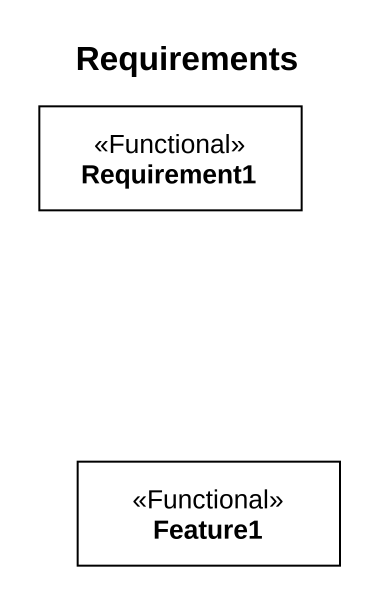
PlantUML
@startuml
title Requirements
hide circle
hide empty members
class Requirement1 <<Functional>>
class Feature1 <<Functional>>
@enduml
